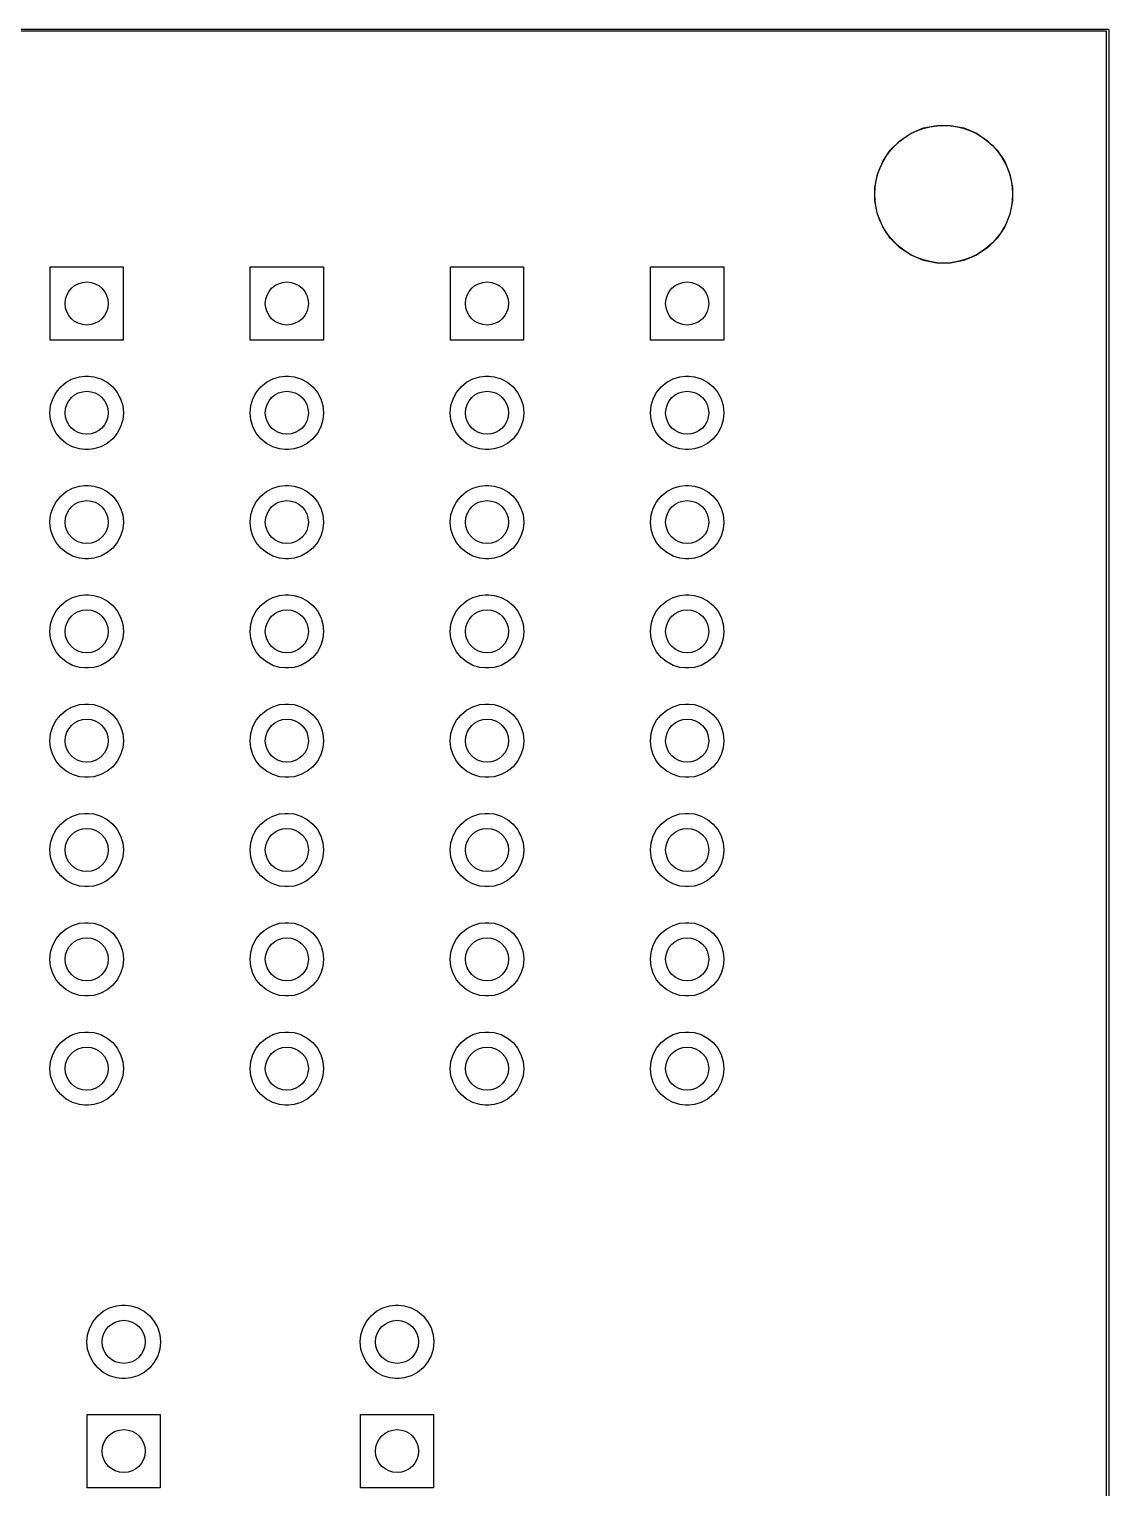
# Model space of a CAD drawing. Extents: x 47 to 146.1, y -90.2 to -39.3.
# Drawn here: x 120.99 to 146.07, y -73.24 to -39.34 of the extents above; entities that cross this region are included whole.
import ezdxf

# ---------------------------------------------------------------- set-up
doc = ezdxf.new("R2010")
doc.units = 0
doc.header["$MEASUREMENT"] = 0
doc.layers.add('BLACK', color=7, linetype='CONTINUOUS')

msp = doc.modelspace()

# ---------------------------------------------------------------- linework, layer by layer
at = {"layer": 'BLACK', "linetype": 'CONTINUOUS'}
for p, q in [((46.9912, -39.345), (146.049, -39.345)), ((146.025, -39.395), (47.015, -39.395)), ((146.025, -90.145), (146.025, -39.395)), ((146.049, -39.345), (146.05, -39.3449)), ((146.05, -39.3449), (146.051, -39.345)), ((146.051, -39.345), (146.051, -39.345)), ((146.051, -39.345), (146.055, -39.3454)), ((146.055, -39.3454), (146.06, -39.3468)), ((146.06, -39.3468), (146.064, -39.3491)), ((146.064, -39.3491), (146.068, -39.3522)), ((146.068, -39.3522), (146.071, -39.356)), ((146.071, -39.356), (146.073, -39.3604)), ((146.073, -39.3604), (146.075, -39.3651)), ((146.075, -39.3651), (146.075, -39.37)), ((146.075, -39.37), (146.075, -39.3712)), ((146.075, -39.3712), (146.075, -90.1688)), ((141.482, -41.7621), (141.773, -41.6415)), ((141.773, -41.6415), (142.082, -41.58)), ((142.082, -41.58), (142.398, -41.58)), ((142.398, -41.58), (142.707, -41.6415)), ((142.707, -41.6415), (142.998, -41.7621)), ((140.997, -42.1601), (141.22, -41.9372)), ((141.22, -41.9372), (141.482, -41.7621)), ((142.998, -41.7621), (143.26, -41.9372)), ((143.26, -41.9372), (143.483, -42.1601)), ((140.822, -42.4221), (140.997, -42.1601)), ((143.483, -42.1601), (143.658, -42.4221)), ((140.701, -42.7133), (140.822, -42.4221)), ((143.658, -42.4221), (143.779, -42.7133)), ((140.64, -43.0224), (140.701, -42.7133)), ((140.64, -43.3376), (140.64, -43.0224)), ((143.779, -42.7133), (143.84, -43.0224)), ((143.84, -43.0224), (143.84, -43.3376)), ((140.701, -43.6467), (140.64, -43.3376)), ((143.84, -43.3376), (143.779, -43.6467)), ((140.822, -43.9379), (140.701, -43.6467)), ((143.779, -43.6467), (143.658, -43.9379)), ((140.997, -44.1999), (140.822, -43.9379)), ((143.658, -43.9379), (143.483, -44.1999)), ((141.22, -44.4228), (140.997, -44.1999)), ((143.483, -44.1999), (143.26, -44.4228)), ((141.482, -44.5979), (141.22, -44.4228)), ((141.773, -44.7185), (141.482, -44.5979)), ((142.082, -44.78), (141.773, -44.7185)), ((142.707, -44.7185), (142.398, -44.78)), ((142.998, -44.5979), (142.707, -44.7185)), ((143.26, -44.4228), (142.998, -44.5979)), ((121.48, -46.57), (121.48, -44.87)), ((121.48, -44.87), (123.18, -44.87)), ((123.18, -44.87), (123.18, -46.57)), ((126.13, -46.57), (126.13, -44.87)), ((126.13, -44.87), (127.83, -44.87)), ((127.83, -44.87), (127.83, -46.57)), ((130.78, -46.57), (130.78, -44.87)), ((130.78, -44.87), (132.48, -44.87)), ((132.48, -44.87), (132.48, -46.57)), ((135.43, -46.57), (135.43, -44.87)), ((135.43, -44.87), (137.13, -44.87)), ((137.13, -44.87), (137.13, -46.57)), ((142.398, -44.78), (142.082, -44.78)), ((123.18, -46.57), (121.48, -46.57)), ((127.83, -46.57), (126.13, -46.57)), ((132.48, -46.57), (130.78, -46.57)), ((137.13, -46.57), (135.43, -46.57)), ((122.003, -47.4709), (122.163, -47.4223)), ((122.163, -47.4223), (122.288, -47.41)), ((122.288, -47.41), (122.372, -47.41)), ((122.372, -47.41), (122.497, -47.4223)), ((122.497, -47.4223), (122.657, -47.4709)), ((126.653, -47.4709), (126.813, -47.4223)), ((126.813, -47.4223), (126.938, -47.41)), ((126.938, -47.41), (127.022, -47.41)), ((127.022, -47.41), (127.147, -47.4223)), ((127.147, -47.4223), (127.307, -47.4709)), ((131.303, -47.4709), (131.463, -47.4223)), ((131.463, -47.4223), (131.588, -47.41)), ((131.588, -47.41), (131.672, -47.41)), ((131.672, -47.41), (131.797, -47.4223)), ((131.797, -47.4223), (131.957, -47.4709)), ((135.953, -47.4709), (136.113, -47.4223)), ((136.113, -47.4223), (136.238, -47.41)), ((136.238, -47.41), (136.322, -47.41)), ((136.322, -47.41), (136.447, -47.4223)), ((136.447, -47.4223), (136.607, -47.4709)), ((121.541, -47.9331), (121.62, -47.7855)), ((121.62, -47.7855), (121.726, -47.6561)), ((121.726, -47.6561), (121.855, -47.5498)), ((121.855, -47.5498), (122.003, -47.4709)), ((122.657, -47.4709), (122.805, -47.5498)), ((122.805, -47.5498), (122.934, -47.6561)), ((122.934, -47.6561), (123.04, -47.7855)), ((123.04, -47.7855), (123.119, -47.9331)), ((126.191, -47.9331), (126.27, -47.7855)), ((126.27, -47.7855), (126.376, -47.6561)), ((126.376, -47.6561), (126.505, -47.5498)), ((126.505, -47.5498), (126.653, -47.4709)), ((127.307, -47.4709), (127.455, -47.5498)), ((127.455, -47.5498), (127.584, -47.6561)), ((127.584, -47.6561), (127.69, -47.7855)), ((127.69, -47.7855), (127.769, -47.9331)), ((130.841, -47.9331), (130.92, -47.7855)), ((130.92, -47.7855), (131.026, -47.6561)), ((131.026, -47.6561), (131.155, -47.5498)), ((131.155, -47.5498), (131.303, -47.4709)), ((131.957, -47.4709), (132.105, -47.5498)), ((132.105, -47.5498), (132.234, -47.6561)), ((132.234, -47.6561), (132.34, -47.7855)), ((132.34, -47.7855), (132.419, -47.9331)), ((135.491, -47.9331), (135.57, -47.7855)), ((135.57, -47.7855), (135.676, -47.6561)), ((135.676, -47.6561), (135.805, -47.5498)), ((135.805, -47.5498), (135.953, -47.4709)), ((136.607, -47.4709), (136.755, -47.5498)), ((136.755, -47.5498), (136.884, -47.6561)), ((136.884, -47.6561), (136.99, -47.7855)), ((136.99, -47.7855), (137.069, -47.9331)), ((121.476, -48.26), (121.492, -48.0934)), ((121.492, -48.0934), (121.541, -47.9331)), ((123.119, -47.9331), (123.168, -48.0934)), ((123.168, -48.0934), (123.184, -48.26)), ((126.126, -48.26), (126.142, -48.0934)), ((126.142, -48.0934), (126.191, -47.9331)), ((127.769, -47.9331), (127.818, -48.0934)), ((127.818, -48.0934), (127.834, -48.26)), ((130.776, -48.26), (130.792, -48.0934)), ((130.792, -48.0934), (130.841, -47.9331)), ((132.419, -47.9331), (132.468, -48.0934)), ((132.468, -48.0934), (132.484, -48.26)), ((135.426, -48.26), (135.442, -48.0934)), ((135.442, -48.0934), (135.491, -47.9331)), ((137.069, -47.9331), (137.118, -48.0934)), ((137.118, -48.0934), (137.134, -48.26)), ((121.492, -48.4266), (121.476, -48.26)), ((121.541, -48.5869), (121.492, -48.4266)), ((123.168, -48.4266), (123.119, -48.5869)), ((123.184, -48.26), (123.168, -48.4266)), ((126.142, -48.4266), (126.126, -48.26)), ((126.191, -48.5869), (126.142, -48.4266)), ((127.818, -48.4266), (127.769, -48.5869)), ((127.834, -48.26), (127.818, -48.4266)), ((130.792, -48.4266), (130.776, -48.26)), ((130.841, -48.5869), (130.792, -48.4266)), ((132.468, -48.4266), (132.419, -48.5869)), ((132.484, -48.26), (132.468, -48.4266)), ((135.442, -48.4266), (135.426, -48.26)), ((135.491, -48.5869), (135.442, -48.4266)), ((137.118, -48.4266), (137.069, -48.5869)), ((137.134, -48.26), (137.118, -48.4266)), ((121.62, -48.7345), (121.541, -48.5869)), ((121.726, -48.8639), (121.62, -48.7345)), ((123.04, -48.7345), (122.934, -48.8639)), ((123.119, -48.5869), (123.04, -48.7345)), ((126.27, -48.7345), (126.191, -48.5869)), ((126.376, -48.8639), (126.27, -48.7345)), ((127.69, -48.7345), (127.584, -48.8639)), ((127.769, -48.5869), (127.69, -48.7345)), ((130.92, -48.7345), (130.841, -48.5869)), ((131.026, -48.8639), (130.92, -48.7345)), ((132.34, -48.7345), (132.234, -48.8639)), ((132.419, -48.5869), (132.34, -48.7345)), ((135.57, -48.7345), (135.491, -48.5869)), ((135.676, -48.8639), (135.57, -48.7345)), ((136.99, -48.7345), (136.884, -48.8639)), ((137.069, -48.5869), (136.99, -48.7345)), ((121.855, -48.9702), (121.726, -48.8639)), ((122.003, -49.0491), (121.855, -48.9702)), ((122.163, -49.0977), (122.003, -49.0491)), ((122.288, -49.11), (122.163, -49.0977)), ((122.372, -49.11), (122.288, -49.11)), ((122.497, -49.0977), (122.372, -49.11)), ((122.657, -49.0491), (122.497, -49.0977)), ((122.805, -48.9702), (122.657, -49.0491)), ((122.934, -48.8639), (122.805, -48.9702)), ((126.505, -48.9702), (126.376, -48.8639)), ((126.653, -49.0491), (126.505, -48.9702)), ((126.813, -49.0977), (126.653, -49.0491)), ((126.938, -49.11), (126.813, -49.0977)), ((127.022, -49.11), (126.938, -49.11)), ((127.147, -49.0977), (127.022, -49.11)), ((127.307, -49.0491), (127.147, -49.0977)), ((127.455, -48.9702), (127.307, -49.0491)), ((127.584, -48.8639), (127.455, -48.9702)), ((131.155, -48.9702), (131.026, -48.8639)), ((131.303, -49.0491), (131.155, -48.9702)), ((131.463, -49.0977), (131.303, -49.0491)), ((131.588, -49.11), (131.463, -49.0977)), ((131.672, -49.11), (131.588, -49.11)), ((131.797, -49.0977), (131.672, -49.11)), ((131.957, -49.0491), (131.797, -49.0977)), ((132.105, -48.9702), (131.957, -49.0491)), ((132.234, -48.8639), (132.105, -48.9702)), ((135.805, -48.9702), (135.676, -48.8639)), ((135.953, -49.0491), (135.805, -48.9702)), ((136.113, -49.0977), (135.953, -49.0491)), ((136.238, -49.11), (136.113, -49.0977)), ((136.322, -49.11), (136.238, -49.11)), ((136.447, -49.0977), (136.322, -49.11)), ((136.607, -49.0491), (136.447, -49.0977)), ((136.755, -48.9702), (136.607, -49.0491)), ((136.884, -48.8639), (136.755, -48.9702)), ((121.726, -50.1961), (121.855, -50.0898)), ((121.855, -50.0898), (122.003, -50.0109)), ((122.003, -50.0109), (122.163, -49.9623)), ((122.163, -49.9623), (122.288, -49.95)), ((122.288, -49.95), (122.372, -49.95)), ((122.372, -49.95), (122.497, -49.9623)), ((122.497, -49.9623), (122.657, -50.0109)), ((122.657, -50.0109), (122.805, -50.0898)), ((122.805, -50.0898), (122.934, -50.1961)), ((126.376, -50.1961), (126.505, -50.0898)), ((126.505, -50.0898), (126.653, -50.0109)), ((126.653, -50.0109), (126.813, -49.9623)), ((126.813, -49.9623), (126.938, -49.95)), ((126.938, -49.95), (127.022, -49.95)), ((127.022, -49.95), (127.147, -49.9623)), ((127.147, -49.9623), (127.307, -50.0109)), ((127.307, -50.0109), (127.455, -50.0898)), ((127.455, -50.0898), (127.584, -50.1961)), ((131.026, -50.1961), (131.155, -50.0898)), ((131.155, -50.0898), (131.303, -50.0109)), ((131.303, -50.0109), (131.463, -49.9623)), ((131.463, -49.9623), (131.588, -49.95)), ((131.588, -49.95), (131.672, -49.95)), ((131.672, -49.95), (131.797, -49.9623)), ((131.797, -49.9623), (131.957, -50.0109)), ((131.957, -50.0109), (132.105, -50.0898)), ((132.105, -50.0898), (132.234, -50.1961)), ((135.676, -50.1961), (135.805, -50.0898)), ((135.805, -50.0898), (135.953, -50.0109)), ((135.953, -50.0109), (136.113, -49.9623)), ((136.113, -49.9623), (136.238, -49.95)), ((136.238, -49.95), (136.322, -49.95)), ((136.322, -49.95), (136.447, -49.9623)), ((136.447, -49.9623), (136.607, -50.0109)), ((136.607, -50.0109), (136.755, -50.0898)), ((136.755, -50.0898), (136.884, -50.1961)), ((121.492, -50.6334), (121.541, -50.4731)), ((121.541, -50.4731), (121.62, -50.3255)), ((121.62, -50.3255), (121.726, -50.1961)), ((122.934, -50.1961), (123.04, -50.3255)), ((123.04, -50.3255), (123.119, -50.4731)), ((123.119, -50.4731), (123.168, -50.6334)), ((126.142, -50.6334), (126.191, -50.4731)), ((126.191, -50.4731), (126.27, -50.3255)), ((126.27, -50.3255), (126.376, -50.1961)), ((127.584, -50.1961), (127.69, -50.3255)), ((127.69, -50.3255), (127.769, -50.4731)), ((127.769, -50.4731), (127.818, -50.6334)), ((130.792, -50.6334), (130.841, -50.4731)), ((130.841, -50.4731), (130.92, -50.3255)), ((130.92, -50.3255), (131.026, -50.1961)), ((132.234, -50.1961), (132.34, -50.3255)), ((132.34, -50.3255), (132.419, -50.4731)), ((132.419, -50.4731), (132.468, -50.6334)), ((135.442, -50.6334), (135.491, -50.4731)), ((135.491, -50.4731), (135.57, -50.3255)), ((135.57, -50.3255), (135.676, -50.1961)), ((136.884, -50.1961), (136.99, -50.3255)), ((136.99, -50.3255), (137.069, -50.4731)), ((137.069, -50.4731), (137.118, -50.6334)), ((121.476, -50.8), (121.492, -50.6334)), ((121.492, -50.9666), (121.476, -50.8)), ((123.168, -50.6334), (123.184, -50.8)), ((123.184, -50.8), (123.168, -50.9666)), ((126.126, -50.8), (126.142, -50.6334)), ((126.142, -50.9666), (126.126, -50.8)), ((127.818, -50.6334), (127.834, -50.8)), ((127.834, -50.8), (127.818, -50.9666)), ((130.776, -50.8), (130.792, -50.6334)), ((130.792, -50.9666), (130.776, -50.8)), ((132.468, -50.6334), (132.484, -50.8)), ((132.484, -50.8), (132.468, -50.9666)), ((135.426, -50.8), (135.442, -50.6334)), ((135.442, -50.9666), (135.426, -50.8)), ((137.118, -50.6334), (137.134, -50.8)), ((137.134, -50.8), (137.118, -50.9666)), ((121.541, -51.1269), (121.492, -50.9666)), ((121.62, -51.2745), (121.541, -51.1269)), ((123.119, -51.1269), (123.04, -51.2745)), ((123.168, -50.9666), (123.119, -51.1269)), ((126.191, -51.1269), (126.142, -50.9666)), ((126.27, -51.2745), (126.191, -51.1269)), ((127.769, -51.1269), (127.69, -51.2745)), ((127.818, -50.9666), (127.769, -51.1269)), ((130.841, -51.1269), (130.792, -50.9666)), ((130.92, -51.2745), (130.841, -51.1269)), ((132.419, -51.1269), (132.34, -51.2745)), ((132.468, -50.9666), (132.419, -51.1269)), ((135.491, -51.1269), (135.442, -50.9666)), ((135.57, -51.2745), (135.491, -51.1269)), ((137.069, -51.1269), (136.99, -51.2745)), ((137.118, -50.9666), (137.069, -51.1269)), ((121.726, -51.4039), (121.62, -51.2745)), ((121.855, -51.5102), (121.726, -51.4039)), ((122.003, -51.5891), (121.855, -51.5102)), ((122.805, -51.5102), (122.657, -51.5891)), ((122.934, -51.4039), (122.805, -51.5102)), ((123.04, -51.2745), (122.934, -51.4039)), ((126.376, -51.4039), (126.27, -51.2745)), ((126.505, -51.5102), (126.376, -51.4039)), ((126.653, -51.5891), (126.505, -51.5102)), ((127.455, -51.5102), (127.307, -51.5891)), ((127.584, -51.4039), (127.455, -51.5102)), ((127.69, -51.2745), (127.584, -51.4039)), ((131.026, -51.4039), (130.92, -51.2745)), ((131.155, -51.5102), (131.026, -51.4039)), ((131.303, -51.5891), (131.155, -51.5102)), ((132.105, -51.5102), (131.957, -51.5891)), ((132.234, -51.4039), (132.105, -51.5102)), ((132.34, -51.2745), (132.234, -51.4039)), ((135.676, -51.4039), (135.57, -51.2745)), ((135.805, -51.5102), (135.676, -51.4039)), ((135.953, -51.5891), (135.805, -51.5102)), ((136.755, -51.5102), (136.607, -51.5891)), ((136.884, -51.4039), (136.755, -51.5102)), ((136.99, -51.2745), (136.884, -51.4039)), ((122.163, -51.6377), (122.003, -51.5891)), ((122.288, -51.65), (122.163, -51.6377)), ((122.372, -51.65), (122.288, -51.65)), ((122.497, -51.6377), (122.372, -51.65)), ((122.657, -51.5891), (122.497, -51.6377)), ((126.813, -51.6377), (126.653, -51.5891)), ((126.938, -51.65), (126.813, -51.6377)), ((127.022, -51.65), (126.938, -51.65)), ((127.147, -51.6377), (127.022, -51.65)), ((127.307, -51.5891), (127.147, -51.6377)), ((131.463, -51.6377), (131.303, -51.5891)), ((131.588, -51.65), (131.463, -51.6377)), ((131.672, -51.65), (131.588, -51.65)), ((131.797, -51.6377), (131.672, -51.65)), ((131.957, -51.5891), (131.797, -51.6377)), ((136.113, -51.6377), (135.953, -51.5891)), ((136.238, -51.65), (136.113, -51.6377)), ((136.322, -51.65), (136.238, -51.65)), ((136.447, -51.6377), (136.322, -51.65)), ((136.607, -51.5891), (136.447, -51.6377)), ((122.003, -52.5509), (122.163, -52.5023)), ((122.163, -52.5023), (122.288, -52.49)), ((122.288, -52.49), (122.372, -52.49)), ((122.372, -52.49), (122.497, -52.5023)), ((122.497, -52.5023), (122.657, -52.5509)), ((126.653, -52.5509), (126.813, -52.5023)), ((126.813, -52.5023), (126.938, -52.49)), ((126.938, -52.49), (127.022, -52.49)), ((127.022, -52.49), (127.147, -52.5023)), ((127.147, -52.5023), (127.307, -52.5509)), ((131.303, -52.5509), (131.463, -52.5023)), ((131.463, -52.5023), (131.588, -52.49)), ((131.588, -52.49), (131.672, -52.49)), ((131.672, -52.49), (131.797, -52.5023)), ((131.797, -52.5023), (131.957, -52.5509)), ((135.953, -52.5509), (136.113, -52.5023)), ((136.113, -52.5023), (136.238, -52.49)), ((136.238, -52.49), (136.322, -52.49)), ((136.322, -52.49), (136.447, -52.5023)), ((136.447, -52.5023), (136.607, -52.5509)), ((121.541, -53.0131), (121.62, -52.8655)), ((121.62, -52.8655), (121.726, -52.7361)), ((121.726, -52.7361), (121.855, -52.6298)), ((121.855, -52.6298), (122.003, -52.5509)), ((122.657, -52.5509), (122.805, -52.6298)), ((122.805, -52.6298), (122.934, -52.7361)), ((122.934, -52.7361), (123.04, -52.8655)), ((123.04, -52.8655), (123.119, -53.0131)), ((126.191, -53.0131), (126.27, -52.8655)), ((126.27, -52.8655), (126.376, -52.7361)), ((126.376, -52.7361), (126.505, -52.6298)), ((126.505, -52.6298), (126.653, -52.5509)), ((127.307, -52.5509), (127.455, -52.6298)), ((127.455, -52.6298), (127.584, -52.7361)), ((127.584, -52.7361), (127.69, -52.8655)), ((127.69, -52.8655), (127.769, -53.0131)), ((130.841, -53.0131), (130.92, -52.8655)), ((130.92, -52.8655), (131.026, -52.7361)), ((131.026, -52.7361), (131.155, -52.6298)), ((131.155, -52.6298), (131.303, -52.5509)), ((131.957, -52.5509), (132.105, -52.6298)), ((132.105, -52.6298), (132.234, -52.7361)), ((132.234, -52.7361), (132.34, -52.8655)), ((132.34, -52.8655), (132.419, -53.0131)), ((135.491, -53.0131), (135.57, -52.8655)), ((135.57, -52.8655), (135.676, -52.7361)), ((135.676, -52.7361), (135.805, -52.6298)), ((135.805, -52.6298), (135.953, -52.5509)), ((136.607, -52.5509), (136.755, -52.6298)), ((136.755, -52.6298), (136.884, -52.7361)), ((136.884, -52.7361), (136.99, -52.8655)), ((136.99, -52.8655), (137.069, -53.0131)), ((121.476, -53.34), (121.492, -53.1734)), ((121.492, -53.1734), (121.541, -53.0131)), ((123.119, -53.0131), (123.168, -53.1734)), ((123.168, -53.1734), (123.184, -53.34)), ((126.126, -53.34), (126.142, -53.1734)), ((126.142, -53.1734), (126.191, -53.0131)), ((127.769, -53.0131), (127.818, -53.1734)), ((127.818, -53.1734), (127.834, -53.34)), ((130.776, -53.34), (130.792, -53.1734)), ((130.792, -53.1734), (130.841, -53.0131)), ((132.419, -53.0131), (132.468, -53.1734)), ((132.468, -53.1734), (132.484, -53.34)), ((135.426, -53.34), (135.442, -53.1734)), ((135.442, -53.1734), (135.491, -53.0131)), ((137.069, -53.0131), (137.118, -53.1734)), ((137.118, -53.1734), (137.134, -53.34)), ((121.492, -53.5066), (121.476, -53.34)), ((121.541, -53.6669), (121.492, -53.5066)), ((123.168, -53.5066), (123.119, -53.6669)), ((123.184, -53.34), (123.168, -53.5066)), ((126.142, -53.5066), (126.126, -53.34)), ((126.191, -53.6669), (126.142, -53.5066)), ((127.818, -53.5066), (127.769, -53.6669)), ((127.834, -53.34), (127.818, -53.5066)), ((130.792, -53.5066), (130.776, -53.34)), ((130.841, -53.6669), (130.792, -53.5066)), ((132.468, -53.5066), (132.419, -53.6669)), ((132.484, -53.34), (132.468, -53.5066)), ((135.442, -53.5066), (135.426, -53.34)), ((135.491, -53.6669), (135.442, -53.5066)), ((137.118, -53.5066), (137.069, -53.6669)), ((137.134, -53.34), (137.118, -53.5066)), ((121.62, -53.8145), (121.541, -53.6669)), ((121.726, -53.9439), (121.62, -53.8145)), ((123.04, -53.8145), (122.934, -53.9439)), ((123.119, -53.6669), (123.04, -53.8145)), ((126.27, -53.8145), (126.191, -53.6669)), ((126.376, -53.9439), (126.27, -53.8145)), ((127.69, -53.8145), (127.584, -53.9439)), ((127.769, -53.6669), (127.69, -53.8145)), ((130.92, -53.8145), (130.841, -53.6669)), ((131.026, -53.9439), (130.92, -53.8145)), ((132.34, -53.8145), (132.234, -53.9439)), ((132.419, -53.6669), (132.34, -53.8145)), ((135.57, -53.8145), (135.491, -53.6669)), ((135.676, -53.9439), (135.57, -53.8145)), ((136.99, -53.8145), (136.884, -53.9439)), ((137.069, -53.6669), (136.99, -53.8145)), ((121.855, -54.0502), (121.726, -53.9439)), ((122.003, -54.1291), (121.855, -54.0502)), ((122.163, -54.1777), (122.003, -54.1291)), ((122.288, -54.19), (122.163, -54.1777)), ((122.372, -54.19), (122.288, -54.19)), ((122.497, -54.1777), (122.372, -54.19)), ((122.657, -54.1291), (122.497, -54.1777)), ((122.805, -54.0502), (122.657, -54.1291)), ((122.934, -53.9439), (122.805, -54.0502)), ((126.505, -54.0502), (126.376, -53.9439)), ((126.653, -54.1291), (126.505, -54.0502)), ((126.813, -54.1777), (126.653, -54.1291)), ((126.938, -54.19), (126.813, -54.1777)), ((127.022, -54.19), (126.938, -54.19)), ((127.147, -54.1777), (127.022, -54.19)), ((127.307, -54.1291), (127.147, -54.1777)), ((127.455, -54.0502), (127.307, -54.1291)), ((127.584, -53.9439), (127.455, -54.0502)), ((131.155, -54.0502), (131.026, -53.9439)), ((131.303, -54.1291), (131.155, -54.0502)), ((131.463, -54.1777), (131.303, -54.1291)), ((131.588, -54.19), (131.463, -54.1777)), ((131.672, -54.19), (131.588, -54.19)), ((131.797, -54.1777), (131.672, -54.19)), ((131.957, -54.1291), (131.797, -54.1777)), ((132.105, -54.0502), (131.957, -54.1291)), ((132.234, -53.9439), (132.105, -54.0502)), ((135.805, -54.0502), (135.676, -53.9439)), ((135.953, -54.1291), (135.805, -54.0502)), ((136.113, -54.1777), (135.953, -54.1291)), ((136.238, -54.19), (136.113, -54.1777)), ((136.322, -54.19), (136.238, -54.19)), ((136.447, -54.1777), (136.322, -54.19)), ((136.607, -54.1291), (136.447, -54.1777)), ((136.755, -54.0502), (136.607, -54.1291)), ((136.884, -53.9439), (136.755, -54.0502)), ((121.726, -55.2761), (121.855, -55.1698)), ((121.855, -55.1698), (122.003, -55.0909)), ((122.003, -55.0909), (122.163, -55.0423)), ((122.163, -55.0423), (122.288, -55.03)), ((122.288, -55.03), (122.372, -55.03)), ((122.372, -55.03), (122.497, -55.0423)), ((122.497, -55.0423), (122.657, -55.0909)), ((122.657, -55.0909), (122.805, -55.1698)), ((122.805, -55.1698), (122.934, -55.2761)), ((126.376, -55.2761), (126.505, -55.1698)), ((126.505, -55.1698), (126.653, -55.0909)), ((126.653, -55.0909), (126.813, -55.0423)), ((126.813, -55.0423), (126.938, -55.03)), ((126.938, -55.03), (127.022, -55.03)), ((127.022, -55.03), (127.147, -55.0423)), ((127.147, -55.0423), (127.307, -55.0909)), ((127.307, -55.0909), (127.455, -55.1698)), ((127.455, -55.1698), (127.584, -55.2761)), ((131.026, -55.2761), (131.155, -55.1698)), ((131.155, -55.1698), (131.303, -55.0909)), ((131.303, -55.0909), (131.463, -55.0423)), ((131.463, -55.0423), (131.588, -55.03)), ((131.588, -55.03), (131.672, -55.03)), ((131.672, -55.03), (131.797, -55.0423)), ((131.797, -55.0423), (131.957, -55.0909)), ((131.957, -55.0909), (132.105, -55.1698)), ((132.105, -55.1698), (132.234, -55.2761)), ((135.676, -55.2761), (135.805, -55.1698)), ((135.805, -55.1698), (135.953, -55.0909)), ((135.953, -55.0909), (136.113, -55.0423)), ((136.113, -55.0423), (136.238, -55.03)), ((136.238, -55.03), (136.322, -55.03)), ((136.322, -55.03), (136.447, -55.0423)), ((136.447, -55.0423), (136.607, -55.0909)), ((136.607, -55.0909), (136.755, -55.1698)), ((136.755, -55.1698), (136.884, -55.2761)), ((121.492, -55.7134), (121.541, -55.5531)), ((121.541, -55.5531), (121.62, -55.4055)), ((121.62, -55.4055), (121.726, -55.2761)), ((122.934, -55.2761), (123.04, -55.4055)), ((123.04, -55.4055), (123.119, -55.5531)), ((123.119, -55.5531), (123.168, -55.7134)), ((126.142, -55.7134), (126.191, -55.5531)), ((126.191, -55.5531), (126.27, -55.4055)), ((126.27, -55.4055), (126.376, -55.2761)), ((127.584, -55.2761), (127.69, -55.4055)), ((127.69, -55.4055), (127.769, -55.5531)), ((127.769, -55.5531), (127.818, -55.7134)), ((130.792, -55.7134), (130.841, -55.5531)), ((130.841, -55.5531), (130.92, -55.4055)), ((130.92, -55.4055), (131.026, -55.2761)), ((132.234, -55.2761), (132.34, -55.4055)), ((132.34, -55.4055), (132.419, -55.5531)), ((132.419, -55.5531), (132.468, -55.7134)), ((135.442, -55.7134), (135.491, -55.5531)), ((135.491, -55.5531), (135.57, -55.4055)), ((135.57, -55.4055), (135.676, -55.2761)), ((136.884, -55.2761), (136.99, -55.4055)), ((136.99, -55.4055), (137.069, -55.5531)), ((137.069, -55.5531), (137.118, -55.7134)), ((121.476, -55.88), (121.492, -55.7134)), ((121.492, -56.0466), (121.476, -55.88)), ((123.168, -55.7134), (123.184, -55.88)), ((123.184, -55.88), (123.168, -56.0466)), ((126.126, -55.88), (126.142, -55.7134)), ((126.142, -56.0466), (126.126, -55.88)), ((127.818, -55.7134), (127.834, -55.88)), ((127.834, -55.88), (127.818, -56.0466)), ((130.776, -55.88), (130.792, -55.7134)), ((130.792, -56.0466), (130.776, -55.88)), ((132.468, -55.7134), (132.484, -55.88)), ((132.484, -55.88), (132.468, -56.0466)), ((135.426, -55.88), (135.442, -55.7134)), ((135.442, -56.0466), (135.426, -55.88)), ((137.118, -55.7134), (137.134, -55.88)), ((137.134, -55.88), (137.118, -56.0466)), ((121.541, -56.2069), (121.492, -56.0466)), ((121.62, -56.3545), (121.541, -56.2069)), ((123.119, -56.2069), (123.04, -56.3545)), ((123.168, -56.0466), (123.119, -56.2069)), ((126.191, -56.2069), (126.142, -56.0466)), ((126.27, -56.3545), (126.191, -56.2069)), ((127.769, -56.2069), (127.69, -56.3545)), ((127.818, -56.0466), (127.769, -56.2069)), ((130.841, -56.2069), (130.792, -56.0466)), ((130.92, -56.3545), (130.841, -56.2069)), ((132.419, -56.2069), (132.34, -56.3545)), ((132.468, -56.0466), (132.419, -56.2069)), ((135.491, -56.2069), (135.442, -56.0466)), ((135.57, -56.3545), (135.491, -56.2069)), ((137.069, -56.2069), (136.99, -56.3545)), ((137.118, -56.0466), (137.069, -56.2069)), ((121.726, -56.4839), (121.62, -56.3545)), ((121.855, -56.5902), (121.726, -56.4839)), ((122.003, -56.6691), (121.855, -56.5902)), ((122.805, -56.5902), (122.657, -56.6691)), ((122.934, -56.4839), (122.805, -56.5902)), ((123.04, -56.3545), (122.934, -56.4839)), ((126.376, -56.4839), (126.27, -56.3545)), ((126.505, -56.5902), (126.376, -56.4839)), ((126.653, -56.6691), (126.505, -56.5902)), ((127.455, -56.5902), (127.307, -56.6691)), ((127.584, -56.4839), (127.455, -56.5902)), ((127.69, -56.3545), (127.584, -56.4839)), ((131.026, -56.4839), (130.92, -56.3545)), ((131.155, -56.5902), (131.026, -56.4839)), ((131.303, -56.6691), (131.155, -56.5902)), ((132.105, -56.5902), (131.957, -56.6691)), ((132.234, -56.4839), (132.105, -56.5902)), ((132.34, -56.3545), (132.234, -56.4839)), ((135.676, -56.4839), (135.57, -56.3545)), ((135.805, -56.5902), (135.676, -56.4839)), ((135.953, -56.6691), (135.805, -56.5902)), ((136.755, -56.5902), (136.607, -56.6691)), ((136.884, -56.4839), (136.755, -56.5902)), ((136.99, -56.3545), (136.884, -56.4839)), ((122.163, -56.7177), (122.003, -56.6691)), ((122.288, -56.73), (122.163, -56.7177)), ((122.372, -56.73), (122.288, -56.73)), ((122.497, -56.7177), (122.372, -56.73)), ((122.657, -56.6691), (122.497, -56.7177)), ((126.813, -56.7177), (126.653, -56.6691)), ((126.938, -56.73), (126.813, -56.7177)), ((127.022, -56.73), (126.938, -56.73)), ((127.147, -56.7177), (127.022, -56.73)), ((127.307, -56.6691), (127.147, -56.7177)), ((131.463, -56.7177), (131.303, -56.6691)), ((131.588, -56.73), (131.463, -56.7177)), ((131.672, -56.73), (131.588, -56.73)), ((131.797, -56.7177), (131.672, -56.73)), ((131.957, -56.6691), (131.797, -56.7177)), ((136.113, -56.7177), (135.953, -56.6691)), ((136.238, -56.73), (136.113, -56.7177)), ((136.322, -56.73), (136.238, -56.73)), ((136.447, -56.7177), (136.322, -56.73)), ((136.607, -56.6691), (136.447, -56.7177)), ((122.003, -57.6309), (122.163, -57.5823)), ((122.163, -57.5823), (122.288, -57.57)), ((122.288, -57.57), (122.372, -57.57)), ((122.372, -57.57), (122.497, -57.5823)), ((122.497, -57.5823), (122.657, -57.6309)), ((126.653, -57.6309), (126.813, -57.5823)), ((126.813, -57.5823), (126.938, -57.57)), ((126.938, -57.57), (127.022, -57.57)), ((127.022, -57.57), (127.147, -57.5823)), ((127.147, -57.5823), (127.307, -57.6309)), ((131.303, -57.6309), (131.463, -57.5823)), ((131.463, -57.5823), (131.588, -57.57)), ((131.588, -57.57), (131.672, -57.57)), ((131.672, -57.57), (131.797, -57.5823)), ((131.797, -57.5823), (131.957, -57.6309)), ((135.953, -57.6309), (136.113, -57.5823)), ((136.113, -57.5823), (136.238, -57.57)), ((136.238, -57.57), (136.322, -57.57)), ((136.322, -57.57), (136.447, -57.5823)), ((136.447, -57.5823), (136.607, -57.6309)), ((121.541, -58.0931), (121.62, -57.9455)), ((121.62, -57.9455), (121.726, -57.8161)), ((121.726, -57.8161), (121.855, -57.7098)), ((121.855, -57.7098), (122.003, -57.6309)), ((122.657, -57.6309), (122.805, -57.7098)), ((122.805, -57.7098), (122.934, -57.8161)), ((122.934, -57.8161), (123.04, -57.9455)), ((123.04, -57.9455), (123.119, -58.0931)), ((126.191, -58.0931), (126.27, -57.9455)), ((126.27, -57.9455), (126.376, -57.8161)), ((126.376, -57.8161), (126.505, -57.7098)), ((126.505, -57.7098), (126.653, -57.6309)), ((127.307, -57.6309), (127.455, -57.7098)), ((127.455, -57.7098), (127.584, -57.8161)), ((127.584, -57.8161), (127.69, -57.9455)), ((127.69, -57.9455), (127.769, -58.0931)), ((130.841, -58.0931), (130.92, -57.9455)), ((130.92, -57.9455), (131.026, -57.8161)), ((131.026, -57.8161), (131.155, -57.7098)), ((131.155, -57.7098), (131.303, -57.6309)), ((131.957, -57.6309), (132.105, -57.7098)), ((132.105, -57.7098), (132.234, -57.8161)), ((132.234, -57.8161), (132.34, -57.9455)), ((132.34, -57.9455), (132.419, -58.0931)), ((135.491, -58.0931), (135.57, -57.9455)), ((135.57, -57.9455), (135.676, -57.8161)), ((135.676, -57.8161), (135.805, -57.7098)), ((135.805, -57.7098), (135.953, -57.6309)), ((136.607, -57.6309), (136.755, -57.7098)), ((136.755, -57.7098), (136.884, -57.8161)), ((136.884, -57.8161), (136.99, -57.9455)), ((136.99, -57.9455), (137.069, -58.0931)), ((121.476, -58.42), (121.492, -58.2534)), ((121.492, -58.2534), (121.541, -58.0931)), ((123.119, -58.0931), (123.168, -58.2534)), ((123.168, -58.2534), (123.184, -58.42)), ((126.126, -58.42), (126.142, -58.2534)), ((126.142, -58.2534), (126.191, -58.0931)), ((127.769, -58.0931), (127.818, -58.2534)), ((127.818, -58.2534), (127.834, -58.42)), ((130.776, -58.42), (130.792, -58.2534)), ((130.792, -58.2534), (130.841, -58.0931)), ((132.419, -58.0931), (132.468, -58.2534)), ((132.468, -58.2534), (132.484, -58.42)), ((135.426, -58.42), (135.442, -58.2534)), ((135.442, -58.2534), (135.491, -58.0931)), ((137.069, -58.0931), (137.118, -58.2534)), ((137.118, -58.2534), (137.134, -58.42)), ((121.492, -58.5866), (121.476, -58.42)), ((121.541, -58.7469), (121.492, -58.5866)), ((123.168, -58.5866), (123.119, -58.7469)), ((123.184, -58.42), (123.168, -58.5866)), ((126.142, -58.5866), (126.126, -58.42)), ((126.191, -58.7469), (126.142, -58.5866)), ((127.818, -58.5866), (127.769, -58.7469)), ((127.834, -58.42), (127.818, -58.5866)), ((130.792, -58.5866), (130.776, -58.42)), ((130.841, -58.7469), (130.792, -58.5866)), ((132.468, -58.5866), (132.419, -58.7469)), ((132.484, -58.42), (132.468, -58.5866)), ((135.442, -58.5866), (135.426, -58.42)), ((135.491, -58.7469), (135.442, -58.5866)), ((137.118, -58.5866), (137.069, -58.7469)), ((137.134, -58.42), (137.118, -58.5866)), ((121.62, -58.8945), (121.541, -58.7469)), ((121.726, -59.0239), (121.62, -58.8945)), ((123.04, -58.8945), (122.934, -59.0239)), ((123.119, -58.7469), (123.04, -58.8945)), ((126.27, -58.8945), (126.191, -58.7469)), ((126.376, -59.0239), (126.27, -58.8945)), ((127.69, -58.8945), (127.584, -59.0239)), ((127.769, -58.7469), (127.69, -58.8945)), ((130.92, -58.8945), (130.841, -58.7469)), ((131.026, -59.0239), (130.92, -58.8945)), ((132.34, -58.8945), (132.234, -59.0239)), ((132.419, -58.7469), (132.34, -58.8945)), ((135.57, -58.8945), (135.491, -58.7469)), ((135.676, -59.0239), (135.57, -58.8945)), ((136.99, -58.8945), (136.884, -59.0239)), ((137.069, -58.7469), (136.99, -58.8945)), ((121.855, -59.1302), (121.726, -59.0239)), ((122.003, -59.2091), (121.855, -59.1302)), ((122.163, -59.2577), (122.003, -59.2091)), ((122.288, -59.27), (122.163, -59.2577)), ((122.372, -59.27), (122.288, -59.27)), ((122.497, -59.2577), (122.372, -59.27)), ((122.657, -59.2091), (122.497, -59.2577)), ((122.805, -59.1302), (122.657, -59.2091)), ((122.934, -59.0239), (122.805, -59.1302)), ((126.505, -59.1302), (126.376, -59.0239)), ((126.653, -59.2091), (126.505, -59.1302)), ((126.813, -59.2577), (126.653, -59.2091)), ((126.938, -59.27), (126.813, -59.2577)), ((127.022, -59.27), (126.938, -59.27)), ((127.147, -59.2577), (127.022, -59.27)), ((127.307, -59.2091), (127.147, -59.2577)), ((127.455, -59.1302), (127.307, -59.2091)), ((127.584, -59.0239), (127.455, -59.1302)), ((131.155, -59.1302), (131.026, -59.0239)), ((131.303, -59.2091), (131.155, -59.1302)), ((131.463, -59.2577), (131.303, -59.2091)), ((131.588, -59.27), (131.463, -59.2577)), ((131.672, -59.27), (131.588, -59.27)), ((131.797, -59.2577), (131.672, -59.27)), ((131.957, -59.2091), (131.797, -59.2577)), ((132.105, -59.1302), (131.957, -59.2091)), ((132.234, -59.0239), (132.105, -59.1302)), ((135.805, -59.1302), (135.676, -59.0239)), ((135.953, -59.2091), (135.805, -59.1302)), ((136.113, -59.2577), (135.953, -59.2091)), ((136.238, -59.27), (136.113, -59.2577)), ((136.322, -59.27), (136.238, -59.27)), ((136.447, -59.2577), (136.322, -59.27)), ((136.607, -59.2091), (136.447, -59.2577)), ((136.755, -59.1302), (136.607, -59.2091)), ((136.884, -59.0239), (136.755, -59.1302)), ((121.726, -60.3561), (121.855, -60.2498)), ((121.855, -60.2498), (122.003, -60.1709)), ((122.003, -60.1709), (122.163, -60.1223)), ((122.163, -60.1223), (122.288, -60.11)), ((122.288, -60.11), (122.372, -60.11)), ((122.372, -60.11), (122.497, -60.1223)), ((122.497, -60.1223), (122.657, -60.1709)), ((122.657, -60.1709), (122.805, -60.2498)), ((122.805, -60.2498), (122.934, -60.3561)), ((126.376, -60.3561), (126.505, -60.2498)), ((126.505, -60.2498), (126.653, -60.1709)), ((126.653, -60.1709), (126.813, -60.1223)), ((126.813, -60.1223), (126.938, -60.11)), ((126.938, -60.11), (127.022, -60.11)), ((127.022, -60.11), (127.147, -60.1223)), ((127.147, -60.1223), (127.307, -60.1709)), ((127.307, -60.1709), (127.455, -60.2498)), ((127.455, -60.2498), (127.584, -60.3561)), ((131.026, -60.3561), (131.155, -60.2498)), ((131.155, -60.2498), (131.303, -60.1709)), ((131.303, -60.1709), (131.463, -60.1223)), ((131.463, -60.1223), (131.588, -60.11)), ((131.588, -60.11), (131.672, -60.11)), ((131.672, -60.11), (131.797, -60.1223)), ((131.797, -60.1223), (131.957, -60.1709)), ((131.957, -60.1709), (132.105, -60.2498)), ((132.105, -60.2498), (132.234, -60.3561)), ((135.676, -60.3561), (135.805, -60.2498)), ((135.805, -60.2498), (135.953, -60.1709)), ((135.953, -60.1709), (136.113, -60.1223)), ((136.113, -60.1223), (136.238, -60.11)), ((136.238, -60.11), (136.322, -60.11)), ((136.322, -60.11), (136.447, -60.1223)), ((136.447, -60.1223), (136.607, -60.1709)), ((136.607, -60.1709), (136.755, -60.2498)), ((136.755, -60.2498), (136.884, -60.3561)), ((121.492, -60.7934), (121.541, -60.6331)), ((121.541, -60.6331), (121.62, -60.4855)), ((121.62, -60.4855), (121.726, -60.3561)), ((122.934, -60.3561), (123.04, -60.4855)), ((123.04, -60.4855), (123.119, -60.6331)), ((123.119, -60.6331), (123.168, -60.7934)), ((126.142, -60.7934), (126.191, -60.6331)), ((126.191, -60.6331), (126.27, -60.4855)), ((126.27, -60.4855), (126.376, -60.3561)), ((127.584, -60.3561), (127.69, -60.4855)), ((127.69, -60.4855), (127.769, -60.6331)), ((127.769, -60.6331), (127.818, -60.7934)), ((130.792, -60.7934), (130.841, -60.6331)), ((130.841, -60.6331), (130.92, -60.4855)), ((130.92, -60.4855), (131.026, -60.3561)), ((132.234, -60.3561), (132.34, -60.4855)), ((132.34, -60.4855), (132.419, -60.6331)), ((132.419, -60.6331), (132.468, -60.7934)), ((135.442, -60.7934), (135.491, -60.6331)), ((135.491, -60.6331), (135.57, -60.4855)), ((135.57, -60.4855), (135.676, -60.3561)), ((136.884, -60.3561), (136.99, -60.4855)), ((136.99, -60.4855), (137.069, -60.6331)), ((137.069, -60.6331), (137.118, -60.7934)), ((121.476, -60.96), (121.492, -60.7934)), ((121.492, -61.1266), (121.476, -60.96)), ((123.168, -60.7934), (123.184, -60.96)), ((123.184, -60.96), (123.168, -61.1266)), ((126.126, -60.96), (126.142, -60.7934)), ((126.142, -61.1266), (126.126, -60.96)), ((127.818, -60.7934), (127.834, -60.96)), ((127.834, -60.96), (127.818, -61.1266)), ((130.776, -60.96), (130.792, -60.7934)), ((130.792, -61.1266), (130.776, -60.96)), ((132.468, -60.7934), (132.484, -60.96)), ((132.484, -60.96), (132.468, -61.1266)), ((135.426, -60.96), (135.442, -60.7934)), ((135.442, -61.1266), (135.426, -60.96)), ((137.118, -60.7934), (137.134, -60.96)), ((137.134, -60.96), (137.118, -61.1266)), ((121.541, -61.2869), (121.492, -61.1266)), ((121.62, -61.4345), (121.541, -61.2869)), ((123.119, -61.2869), (123.04, -61.4345)), ((123.168, -61.1266), (123.119, -61.2869)), ((126.191, -61.2869), (126.142, -61.1266)), ((126.27, -61.4345), (126.191, -61.2869)), ((127.769, -61.2869), (127.69, -61.4345)), ((127.818, -61.1266), (127.769, -61.2869)), ((130.841, -61.2869), (130.792, -61.1266)), ((130.92, -61.4345), (130.841, -61.2869)), ((132.419, -61.2869), (132.34, -61.4345)), ((132.468, -61.1266), (132.419, -61.2869)), ((135.491, -61.2869), (135.442, -61.1266)), ((135.57, -61.4345), (135.491, -61.2869)), ((137.069, -61.2869), (136.99, -61.4345)), ((137.118, -61.1266), (137.069, -61.2869)), ((121.726, -61.5639), (121.62, -61.4345)), ((121.855, -61.6702), (121.726, -61.5639)), ((122.003, -61.7491), (121.855, -61.6702)), ((122.805, -61.6702), (122.657, -61.7491)), ((122.934, -61.5639), (122.805, -61.6702)), ((123.04, -61.4345), (122.934, -61.5639)), ((126.376, -61.5639), (126.27, -61.4345)), ((126.505, -61.6702), (126.376, -61.5639)), ((126.653, -61.7491), (126.505, -61.6702)), ((127.455, -61.6702), (127.307, -61.7491)), ((127.584, -61.5639), (127.455, -61.6702)), ((127.69, -61.4345), (127.584, -61.5639)), ((131.026, -61.5639), (130.92, -61.4345)), ((131.155, -61.6702), (131.026, -61.5639)), ((131.303, -61.7491), (131.155, -61.6702)), ((132.105, -61.6702), (131.957, -61.7491)), ((132.234, -61.5639), (132.105, -61.6702)), ((132.34, -61.4345), (132.234, -61.5639)), ((135.676, -61.5639), (135.57, -61.4345)), ((135.805, -61.6702), (135.676, -61.5639)), ((135.953, -61.7491), (135.805, -61.6702)), ((136.755, -61.6702), (136.607, -61.7491)), ((136.884, -61.5639), (136.755, -61.6702)), ((136.99, -61.4345), (136.884, -61.5639)), ((122.163, -61.7977), (122.003, -61.7491)), ((122.288, -61.81), (122.163, -61.7977)), ((122.372, -61.81), (122.288, -61.81)), ((122.497, -61.7977), (122.372, -61.81)), ((122.657, -61.7491), (122.497, -61.7977)), ((126.813, -61.7977), (126.653, -61.7491)), ((126.938, -61.81), (126.813, -61.7977)), ((127.022, -61.81), (126.938, -61.81)), ((127.147, -61.7977), (127.022, -61.81)), ((127.307, -61.7491), (127.147, -61.7977)), ((131.463, -61.7977), (131.303, -61.7491)), ((131.588, -61.81), (131.463, -61.7977)), ((131.672, -61.81), (131.588, -61.81)), ((131.797, -61.7977), (131.672, -61.81)), ((131.957, -61.7491), (131.797, -61.7977)), ((136.113, -61.7977), (135.953, -61.7491)), ((136.238, -61.81), (136.113, -61.7977)), ((136.322, -61.81), (136.238, -61.81)), ((136.447, -61.7977), (136.322, -61.81)), ((136.607, -61.7491), (136.447, -61.7977)), ((122.003, -62.7109), (122.163, -62.6623)), ((122.163, -62.6623), (122.288, -62.65)), ((122.288, -62.65), (122.372, -62.65)), ((122.372, -62.65), (122.497, -62.6623)), ((122.497, -62.6623), (122.657, -62.7109)), ((126.653, -62.7109), (126.813, -62.6623)), ((126.813, -62.6623), (126.938, -62.65)), ((126.938, -62.65), (127.022, -62.65)), ((127.022, -62.65), (127.147, -62.6623)), ((127.147, -62.6623), (127.307, -62.7109)), ((131.303, -62.7109), (131.463, -62.6623)), ((131.463, -62.6623), (131.588, -62.65)), ((131.588, -62.65), (131.672, -62.65)), ((131.672, -62.65), (131.797, -62.6623)), ((131.797, -62.6623), (131.957, -62.7109)), ((135.953, -62.7109), (136.113, -62.6623)), ((136.113, -62.6623), (136.238, -62.65)), ((136.238, -62.65), (136.322, -62.65)), ((136.322, -62.65), (136.447, -62.6623)), ((136.447, -62.6623), (136.607, -62.7109)), ((121.541, -63.1731), (121.62, -63.0255)), ((121.62, -63.0255), (121.726, -62.8961)), ((121.726, -62.8961), (121.855, -62.7898)), ((121.855, -62.7898), (122.003, -62.7109)), ((122.657, -62.7109), (122.805, -62.7898)), ((122.805, -62.7898), (122.934, -62.8961)), ((122.934, -62.8961), (123.04, -63.0255)), ((123.04, -63.0255), (123.119, -63.1731)), ((126.191, -63.1731), (126.27, -63.0255)), ((126.27, -63.0255), (126.376, -62.8961)), ((126.376, -62.8961), (126.505, -62.7898)), ((126.505, -62.7898), (126.653, -62.7109)), ((127.307, -62.7109), (127.455, -62.7898)), ((127.455, -62.7898), (127.584, -62.8961)), ((127.584, -62.8961), (127.69, -63.0255)), ((127.69, -63.0255), (127.769, -63.1731)), ((130.841, -63.1731), (130.92, -63.0255)), ((130.92, -63.0255), (131.026, -62.8961)), ((131.026, -62.8961), (131.155, -62.7898)), ((131.155, -62.7898), (131.303, -62.7109)), ((131.957, -62.7109), (132.105, -62.7898)), ((132.105, -62.7898), (132.234, -62.8961)), ((132.234, -62.8961), (132.34, -63.0255)), ((132.34, -63.0255), (132.419, -63.1731)), ((135.491, -63.1731), (135.57, -63.0255)), ((135.57, -63.0255), (135.676, -62.8961)), ((135.676, -62.8961), (135.805, -62.7898)), ((135.805, -62.7898), (135.953, -62.7109)), ((136.607, -62.7109), (136.755, -62.7898)), ((136.755, -62.7898), (136.884, -62.8961)), ((136.884, -62.8961), (136.99, -63.0255)), ((136.99, -63.0255), (137.069, -63.1731)), ((121.476, -63.5), (121.492, -63.3334)), ((121.492, -63.3334), (121.541, -63.1731)), ((123.119, -63.1731), (123.168, -63.3334)), ((123.168, -63.3334), (123.184, -63.5)), ((126.126, -63.5), (126.142, -63.3334)), ((126.142, -63.3334), (126.191, -63.1731)), ((127.769, -63.1731), (127.818, -63.3334)), ((127.818, -63.3334), (127.834, -63.5)), ((130.776, -63.5), (130.792, -63.3334)), ((130.792, -63.3334), (130.841, -63.1731)), ((132.419, -63.1731), (132.468, -63.3334)), ((132.468, -63.3334), (132.484, -63.5)), ((135.426, -63.5), (135.442, -63.3334)), ((135.442, -63.3334), (135.491, -63.1731)), ((137.069, -63.1731), (137.118, -63.3334)), ((137.118, -63.3334), (137.134, -63.5)), ((121.492, -63.6666), (121.476, -63.5)), ((121.541, -63.8269), (121.492, -63.6666)), ((123.168, -63.6666), (123.119, -63.8269)), ((123.184, -63.5), (123.168, -63.6666)), ((126.142, -63.6666), (126.126, -63.5)), ((126.191, -63.8269), (126.142, -63.6666)), ((127.818, -63.6666), (127.769, -63.8269)), ((127.834, -63.5), (127.818, -63.6666)), ((130.792, -63.6666), (130.776, -63.5)), ((130.841, -63.8269), (130.792, -63.6666)), ((132.468, -63.6666), (132.419, -63.8269)), ((132.484, -63.5), (132.468, -63.6666)), ((135.442, -63.6666), (135.426, -63.5)), ((135.491, -63.8269), (135.442, -63.6666)), ((137.118, -63.6666), (137.069, -63.8269)), ((137.134, -63.5), (137.118, -63.6666)), ((121.62, -63.9745), (121.541, -63.8269)), ((121.726, -64.1039), (121.62, -63.9745)), ((123.04, -63.9745), (122.934, -64.1039)), ((123.119, -63.8269), (123.04, -63.9745)), ((126.27, -63.9745), (126.191, -63.8269)), ((126.376, -64.1039), (126.27, -63.9745)), ((127.69, -63.9745), (127.584, -64.1039)), ((127.769, -63.8269), (127.69, -63.9745)), ((130.92, -63.9745), (130.841, -63.8269)), ((131.026, -64.1039), (130.92, -63.9745)), ((132.34, -63.9745), (132.234, -64.1039)), ((132.419, -63.8269), (132.34, -63.9745)), ((135.57, -63.9745), (135.491, -63.8269)), ((135.676, -64.1039), (135.57, -63.9745)), ((136.99, -63.9745), (136.884, -64.1039)), ((137.069, -63.8269), (136.99, -63.9745)), ((121.855, -64.2102), (121.726, -64.1039)), ((122.003, -64.2891), (121.855, -64.2102)), ((122.163, -64.3377), (122.003, -64.2891)), ((122.288, -64.35), (122.163, -64.3377)), ((122.372, -64.35), (122.288, -64.35)), ((122.497, -64.3377), (122.372, -64.35)), ((122.657, -64.2891), (122.497, -64.3377)), ((122.805, -64.2102), (122.657, -64.2891)), ((122.934, -64.1039), (122.805, -64.2102)), ((126.505, -64.2102), (126.376, -64.1039)), ((126.653, -64.2891), (126.505, -64.2102)), ((126.813, -64.3377), (126.653, -64.2891)), ((126.938, -64.35), (126.813, -64.3377)), ((127.022, -64.35), (126.938, -64.35)), ((127.147, -64.3377), (127.022, -64.35)), ((127.307, -64.2891), (127.147, -64.3377)), ((127.455, -64.2102), (127.307, -64.2891)), ((127.584, -64.1039), (127.455, -64.2102)), ((131.155, -64.2102), (131.026, -64.1039)), ((131.303, -64.2891), (131.155, -64.2102)), ((131.463, -64.3377), (131.303, -64.2891)), ((131.588, -64.35), (131.463, -64.3377)), ((131.672, -64.35), (131.588, -64.35)), ((131.797, -64.3377), (131.672, -64.35)), ((131.957, -64.2891), (131.797, -64.3377)), ((132.105, -64.2102), (131.957, -64.2891)), ((132.234, -64.1039), (132.105, -64.2102)), ((135.805, -64.2102), (135.676, -64.1039)), ((135.953, -64.2891), (135.805, -64.2102)), ((136.113, -64.3377), (135.953, -64.2891)), ((136.238, -64.35), (136.113, -64.3377)), ((136.322, -64.35), (136.238, -64.35)), ((136.447, -64.3377), (136.322, -64.35)), ((136.607, -64.2891), (136.447, -64.3377)), ((136.755, -64.2102), (136.607, -64.2891)), ((136.884, -64.1039), (136.755, -64.2102)), ((122.586, -69.2461), (122.715, -69.1398)), ((122.715, -69.1398), (122.863, -69.0609)), ((122.863, -69.0609), (123.023, -69.0123)), ((123.023, -69.0123), (123.148, -69)), ((123.148, -69), (123.232, -69)), ((123.232, -69), (123.357, -69.0123)), ((123.357, -69.0123), (123.517, -69.0609)), ((123.517, -69.0609), (123.665, -69.1398)), ((123.665, -69.1398), (123.794, -69.2461)), ((128.936, -69.2461), (129.065, -69.1398)), ((129.065, -69.1398), (129.213, -69.0609)), ((129.213, -69.0609), (129.373, -69.0123)), ((129.373, -69.0123), (129.498, -69)), ((129.498, -69), (129.582, -69)), ((129.582, -69), (129.707, -69.0123)), ((129.707, -69.0123), (129.867, -69.0609)), ((129.867, -69.0609), (130.015, -69.1398)), ((130.015, -69.1398), (130.144, -69.2461)), ((122.401, -69.5231), (122.48, -69.3755)), ((122.48, -69.3755), (122.586, -69.2461)), ((123.794, -69.2461), (123.9, -69.3755)), ((123.9, -69.3755), (123.979, -69.5231)), ((128.751, -69.5231), (128.83, -69.3755)), ((128.83, -69.3755), (128.936, -69.2461)), ((130.144, -69.2461), (130.25, -69.3755)), ((130.25, -69.3755), (130.329, -69.5231)), ((122.336, -69.85), (122.352, -69.6834)), ((122.352, -69.6834), (122.401, -69.5231)), ((123.979, -69.5231), (124.028, -69.6834)), ((124.028, -69.6834), (124.044, -69.85)), ((128.686, -69.85), (128.702, -69.6834)), ((128.702, -69.6834), (128.751, -69.5231)), ((130.329, -69.5231), (130.378, -69.6834)), ((130.378, -69.6834), (130.394, -69.85)), ((122.352, -70.0166), (122.336, -69.85)), ((122.401, -70.1769), (122.352, -70.0166)), ((124.028, -70.0166), (123.979, -70.1769)), ((124.044, -69.85), (124.028, -70.0166)), ((128.702, -70.0166), (128.686, -69.85)), ((128.751, -70.1769), (128.702, -70.0166)), ((130.378, -70.0166), (130.329, -70.1769)), ((130.394, -69.85), (130.378, -70.0166)), ((122.48, -70.3245), (122.401, -70.1769)), ((122.586, -70.4539), (122.48, -70.3245)), ((122.715, -70.5602), (122.586, -70.4539)), ((123.794, -70.4539), (123.665, -70.5602)), ((123.9, -70.3245), (123.794, -70.4539)), ((123.979, -70.1769), (123.9, -70.3245)), ((128.83, -70.3245), (128.751, -70.1769)), ((128.936, -70.4539), (128.83, -70.3245)), ((129.065, -70.5602), (128.936, -70.4539)), ((130.144, -70.4539), (130.015, -70.5602)), ((130.25, -70.3245), (130.144, -70.4539)), ((130.329, -70.1769), (130.25, -70.3245)), ((122.863, -70.6391), (122.715, -70.5602)), ((123.023, -70.6877), (122.863, -70.6391)), ((123.148, -70.7), (123.023, -70.6877)), ((123.232, -70.7), (123.148, -70.7)), ((123.357, -70.6877), (123.232, -70.7)), ((123.517, -70.6391), (123.357, -70.6877)), ((123.665, -70.5602), (123.517, -70.6391)), ((129.213, -70.6391), (129.065, -70.5602)), ((129.373, -70.6877), (129.213, -70.6391)), ((129.498, -70.7), (129.373, -70.6877)), ((129.582, -70.7), (129.498, -70.7)), ((129.707, -70.6877), (129.582, -70.7)), ((129.867, -70.6391), (129.707, -70.6877)), ((130.015, -70.5602), (129.867, -70.6391)), ((122.34, -73.24), (122.34, -71.54)), ((122.34, -71.54), (124.04, -71.54)), ((124.04, -71.54), (124.04, -73.24)), ((128.69, -73.24), (128.69, -71.54)), ((128.69, -71.54), (130.39, -71.54)), ((130.39, -71.54), (130.39, -73.24)), ((124.04, -73.24), (122.34, -73.24)), ((130.39, -73.24), (128.69, -73.24))]:
    msp.add_line(p, q, dxfattribs=at)
at = {"layer": 'BLACK'}
for centre, radius in [((142.24, -43.18), 1.6), ((142.24, -43.18), 1.6), ((122.33, -45.72), 0.5), ((122.33, -45.72), 0.5), ((126.98, -45.72), 0.5), ((126.98, -45.72), 0.5), ((131.63, -45.72), 0.5), ((131.63, -45.72), 0.5), ((136.28, -45.72), 0.5), ((136.28, -45.72), 0.5), ((122.33, -48.26), 0.5), ((122.33, -48.26), 0.5), ((126.98, -48.26), 0.5), ((126.98, -48.26), 0.5), ((131.63, -48.26), 0.5), ((131.63, -48.26), 0.5), ((136.28, -48.26), 0.5), ((136.28, -48.26), 0.5), ((122.33, -50.8), 0.5), ((122.33, -50.8), 0.5), ((126.98, -50.8), 0.5), ((126.98, -50.8), 0.5), ((131.63, -50.8), 0.5), ((131.63, -50.8), 0.5), ((136.28, -50.8), 0.5), ((136.28, -50.8), 0.5), ((122.33, -53.34), 0.5), ((122.33, -53.34), 0.5), ((126.98, -53.34), 0.5), ((126.98, -53.34), 0.5), ((131.63, -53.34), 0.5), ((131.63, -53.34), 0.5), ((136.28, -53.34), 0.5), ((136.28, -53.34), 0.5), ((122.33, -55.88), 0.5), ((122.33, -55.88), 0.5), ((126.98, -55.88), 0.5), ((126.98, -55.88), 0.5), ((131.63, -55.88), 0.5), ((131.63, -55.88), 0.5), ((136.28, -55.88), 0.5), ((136.28, -55.88), 0.5), ((122.33, -58.42), 0.5), ((122.33, -58.42), 0.5), ((126.98, -58.42), 0.5), ((126.98, -58.42), 0.5), ((131.63, -58.42), 0.5), ((131.63, -58.42), 0.5), ((136.28, -58.42), 0.5), ((136.28, -58.42), 0.5), ((122.33, -60.96), 0.5), ((122.33, -60.96), 0.5), ((126.98, -60.96), 0.5), ((126.98, -60.96), 0.5), ((131.63, -60.96), 0.5), ((131.63, -60.96), 0.5), ((136.28, -60.96), 0.5), ((136.28, -60.96), 0.5), ((122.33, -63.5), 0.5), ((122.33, -63.5), 0.5), ((126.98, -63.5), 0.5), ((126.98, -63.5), 0.5), ((131.63, -63.5), 0.5), ((131.63, -63.5), 0.5), ((136.28, -63.5), 0.5), ((136.28, -63.5), 0.5), ((123.19, -69.85), 0.5), ((123.19, -69.85), 0.5), ((129.54, -69.85), 0.5), ((129.54, -69.85), 0.5), ((123.19, -72.39), 0.5), ((123.19, -72.39), 0.5), ((129.54, -72.39), 0.5), ((129.54, -72.39), 0.5)]:
    msp.add_circle(centre, radius, dxfattribs=at)

doc.saveas('drawing.dxf')
